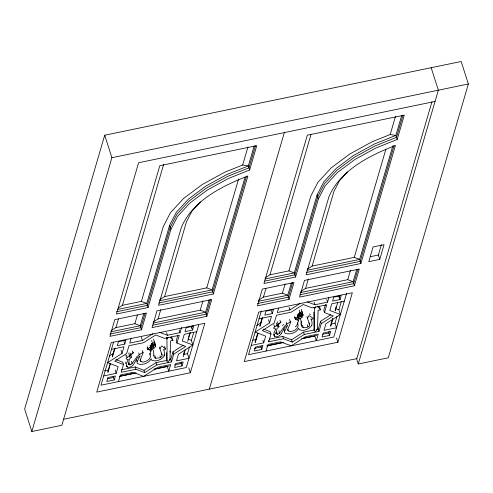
<?xml version="1.0" encoding="UTF-8"?>
<svg xmlns="http://www.w3.org/2000/svg" width="493" height="493" viewBox="0 0 493 493"><rect width="100%" height="100%" fill="white"/><g stroke="black" fill="none" stroke-linecap="round" stroke-linejoin="round"><path stroke-width="0.74" d="M150.18 345.014L150.735 346.745L148.504 348.255A6.089 2.403 -17.7 0 0 147.814 349.395C147.623 350.554 149.379 348.243 148.763 349.401A1.417 0.561 -17.7 0 0 148.732 349.697C150.18 350.486 151.314 348.243 152.787 348.705A1.399 0.555 -17.7 0 0 153.631 348.514C155.597 347.879 155.862 345.186 154.882 343.609M302.227 312.519C303.3 314.183 303.374 317.27 301.155 318.01A1.399 0.555 -17.7 0 1 300.317 318.201C298.844 317.732 297.71 319.982 296.256 319.187A1.417 0.561 -17.7 0 1 296.287 318.891C296.903 317.732 295.153 320.049 295.344 318.891A6.089 2.403 -17.7 0 1 296.034 317.751L298.265 316.241L297.71 314.503M308.969 322.675L309.524 324.406A5.596 2.206 -17.7 0 1 308.901 326.317L307.034 327.321L303.3 327.74A16.916 6.68 -17.7 0 1 301.303 324.776L301.198 320.974L300.268 318.589L299.245 318.681L297.655 323.229C299.843 328.055 294.013 331.487 289.841 331.616L287.456 330.131L290.944 321.596L286.815 324.147L284.64 326.089L279.321 333.391L277.485 334.346L275.963 333.656A4.419 1.744 -17.7 0 1 276.055 332.948L276.967 328.548L279.223 326.557L277.171 326.6L276.826 326.033L281.028 322.034L274.022 327.42A3.827 1.51 -17.7 0 0 273.744 328.202L274.225 328.745L275.803 328.856L274.046 332.849L273.954 335.258C274.589 337.723 277.59 336.799 279.087 335.862A8.671 3.426 -17.7 0 0 281.201 333.755M154.938 344.681L153.724 345.735L153.717 347.22L152.929 347.22C153.539 341.859 149.046 352.785 150.735 346.745M168.014 362.182L169.993 359.144L170.584 340.842L172.963 340.349L172.427 338.679M125.69 363.452L125.777 362.004M149.755 354.911L149.86 353.29M297.384 322.786L297.279 324.4L296.41 325.99L295.295 326.841M298.265 316.241C296.576 322.28 301.063 311.348 300.459 316.716L301.241 316.709L301.34 316.167L300.779 314.442M161.445 353.179L161.994 354.917A5.596 2.206 -17.7 0 1 161.377 356.827L159.51 357.826L155.77 358.251A16.916 6.68 -17.7 0 1 153.773 355.287L153.668 351.478L152.738 349.093L151.715 349.186L150.131 353.734C152.312 358.565 146.489 361.998 142.317 362.127L139.932 360.636L143.414 352.107L139.285 354.652L137.109 356.593L131.797 363.902L129.955 364.851L128.439 364.161A4.419 1.744 -17.7 0 1 128.531 363.452L129.443 359.052L131.699 357.068L129.641 357.111L129.295 356.538L133.498 352.538L126.498 357.93A3.827 1.51 -17.7 0 0 126.214 358.713L126.695 359.255L128.272 359.366L126.516 363.359L126.43 365.763C127.065 368.228 130.06 367.31 131.557 366.373A8.671 3.426 -17.7 0 0 133.677 364.265L137.356 357.936L140.123 355.823L137.159 361.776L137.029 362.83L137.529 363.686C142.15 365.67 148.941 363.31 151.178 358.775L151.616 360.173C155.924 362.158 161.735 359.748 164.268 355.903A51.938 20.509 -17.7 0 0 163.417 349.475L164.514 349.79L165.506 349.284L164.588 346.376M281.213 333.755L284.88 327.432L287.653 325.318L284.683 331.265L284.56 332.325L285.059 333.176C289.674 335.16 296.466 332.806 298.703 328.264L299.146 329.669C303.454 331.653 309.259 329.238 311.792 325.392M149.644 350.24L149.897 349.056L150.636 351.373M297.045 320.321L297.297 319.144M301.149 315.594L302.4 314.195L302.961 314.836M356.427 358.189L358.275 363.994L388.287 357.789L468.35 83.989L461.177 61.496L104.713 135.211L24.65 409.011L31.823 431.504L61.828 425.299L138.607 162.739L435.054 101.435M31.823 431.504L111.886 157.705L104.713 135.211M111.048 330.717L115.917 327.617L118.431 319.008M118.178 308.02L122.443 305.309L163.645 164.409M113.563 342.204L100.997 385.187L186.268 367.556L198.685 325.084M107.764 371.845L110.136 363.735M112.293 356.359L114.666 348.249M107.949 372.425L110.537 363.575M112.478 356.938L115.066 348.095M114.259 379.955L115.417 375.999L107.942 377.546L106.784 381.496L114.259 379.955L113.205 376.658M103.703 375.925L116.188 373.343L118.147 366.65L107.591 362.626L122.011 353.438L123.971 346.745L111.48 349.327M124.747 344.089L125.9 340.139L118.431 341.68L117.272 345.636L124.747 344.089L123.903 341.452M115.917 327.617L134.885 323.691L137.399 315.089M122.443 305.309L141.405 301.383L163.257 226.663L170.442 212.699L183.747 198.328L202.259 184.511L224.722 172.211L242.667 165.026L248.343 165.925L249.643 169.993L228.333 178.528L207.337 190.027L190.033 202.937L177.597 216.378L170.88 229.424L148.048 307.496L116.434 314.035L159.812 165.703L256.761 145.651L249.643 169.993M118.499 381.57L120.428 374.963L133.073 372.344L143.629 376.375L158.05 367.18L170.695 364.567L168.76 371.174L167.293 366.564L153.982 369.312M115.978 359.625L122.751 362.207L123.484 364.518L121.204 372.307L135.926 369.263L144.726 372.616L156.749 364.956L171.472 361.911L173.746 354.122L173.012 351.817L183.137 345.365M131.052 338.648L129.764 343.054L142.403 340.441L153.064 333.644M143.845 313.363L140.228 325.731L141.528 329.799L109.914 336.337L114.807 319.612L146.421 313.073L141.528 329.799M254.166 146.008L248.343 165.925L227.039 174.454L206.043 185.953L188.733 198.864L176.297 212.304L169.58 225.356L146.754 303.423L148.048 307.496M145.102 313.123L140.85 327.666L109.988 334.051M153.81 321.615L158.068 318.897L160.792 309.579M159.726 299.695L164.588 296.595L186.44 221.868L191.906 211.244L200.515 201.951M173.012 351.817L170.732 359.607L169.265 359.908M177.683 335.838L176.235 340.799L176.969 343.103L185.769 346.462L173.746 354.122M176.969 343.103L179.249 335.314L164.526 338.358L155.726 335L143.709 342.666L128.987 345.71L126.707 353.499L114.684 361.159L123.484 364.518M159.64 332.319L167.38 335.277L180.025 332.658L181.529 327.518M183.649 354.073L184.296 351.86M188.609 337.113L189.904 332.689M181.677 362.028L181.251 363.501L174.479 364.9M183.186 356.864L185.343 349.494M187.716 341.384L190.304 332.535M191.598 328.11L192.245 325.898M182.028 365.942L183.18 361.985L175.711 363.532L174.553 367.482L182.028 365.942L181.06 362.922M192.51 330.076L193.669 326.126L186.194 327.666L185.041 331.623L192.51 330.076L191.463 326.779M193.767 332.251L191.389 340.38L192.862 344.995L178.441 354.184L176.488 360.876L188.973 358.294L187.5 353.678L189.448 347.029M158.068 318.897L200.22 310.183L202.943 300.859M164.588 296.595L206.74 287.875L238.6 178.928M242.667 165.026L247.948 146.957M209.18 299.855L205.563 312.217L206.863 316.29L152.066 327.623L156.959 310.892L211.756 299.559L206.863 316.29M245.083 177.073L212.082 289.915L213.383 293.982L158.586 305.315L181.418 227.248C192.923 200.448 222.133 186.034 247.893 175.983L213.383 293.982M210.437 299.608L206.179 314.158L152.885 325.177M246.562 176.063L212.705 291.85L158.66 303.029M255.429 145.737L248.959 167.86L227.655 176.389L206.659 187.895L189.355 200.805L176.919 214.245L170.202 227.291L147.37 305.364L116.508 311.742M190.347 372.751L204.817 323.272L111.202 342.629L96.733 392.114L190.347 372.751L188.77 367.803M209.322 389.131L284.449 132.21M258.579 300.206L263.447 297.106L265.961 288.504M265.709 277.516L269.967 274.798L310.954 134.638M261.302 310.984L248.521 354.683L333.792 337.046L346.597 293.249M255.078 342.074L257.666 333.225M259.817 325.855L262.19 317.738M255.263 342.653L258.067 333.071M260.002 326.434L262.59 317.584M261.783 349.445L262.942 345.488L255.473 347.035L254.314 350.991L261.783 349.445L260.945 346.807M251.233 345.42L263.718 342.838L265.672 336.146L255.121 332.122L269.542 322.927L271.495 316.235L259.01 318.817M272.272 313.585L273.43 309.629L265.955 311.175L264.803 315.126L272.272 313.585L271.433 310.947M263.447 297.106L282.415 293.181L285.139 283.863M269.967 274.798L288.935 270.879L310.787 196.152L317.973 182.194L331.278 167.817L349.79 154.007L372.252 141.701L390.191 134.521L395.867 135.415L397.167 139.488L375.863 148.017L354.868 159.516L337.557 172.427L325.121 185.867L318.404 198.919L295.578 276.986L263.965 283.524L307.342 135.193L404.285 115.146L397.167 139.488M266.023 351.059L267.958 344.453L280.603 341.84L291.16 345.864L305.58 336.676L318.219 334.057L316.29 340.669L314.817 336.053L302.252 338.654M330.661 314.854L320.542 321.307L321.276 323.611L318.996 331.407L304.273 334.451L292.257 342.111L283.457 338.753L268.734 341.797L271.014 334.007L270.275 331.703L263.509 329.121M278.576 308.143L277.288 312.544L289.933 309.931L299.966 303.54M291.375 282.859L287.758 295.221L289.052 299.294L257.445 305.833L262.331 289.101L293.945 282.563L289.052 299.294M401.696 115.498L395.867 135.415L374.563 143.944L353.567 155.449L336.263 168.359L323.827 181.794L317.11 194.846L294.278 272.919L295.578 276.986M292.626 282.612L288.374 297.162L257.512 303.54M300.73 291.492L305.592 288.393L308.322 279.069M307.25 269.184L312.118 266.084L333.971 191.358L339.437 180.74L347.534 171.989M318.996 331.407L318.262 329.096L320.542 321.307M325.417 304.625L323.759 310.288L324.499 312.599L333.299 315.951L321.276 323.611M324.499 312.599L326.773 304.803L312.051 307.848L303.257 304.495L291.234 312.155L276.511 315.2L274.231 322.989L262.214 330.655L271.014 334.007M307.17 301.815L314.91 304.766L327.549 302.154L328.837 297.747M330.532 325.774L332.689 318.404M335.061 310.294L336.134 306.603M329.207 331.518L328.776 332.991L322.755 334.236M330.717 326.36L332.874 318.983M335.246 310.873L337.613 302.764M339.122 297.599L339.769 295.393M329.552 335.431L330.711 331.475L323.235 333.021L322.083 336.978L329.552 335.431L328.504 332.134M340.041 299.571L341.193 295.615L333.724 297.162L332.565 301.112L340.041 299.571L338.987 296.275M341.298 301.747L338.919 309.869L340.392 314.485L325.972 323.679L324.012 330.365L336.503 327.783L335.03 323.174L336.972 316.518M305.592 288.393L347.744 279.673L350.474 270.355M312.118 266.084L354.27 257.371L385.914 149.157M390.191 134.521L395.472 116.453M356.704 269.344L353.093 281.713L354.387 285.78L299.59 297.113L304.483 280.388L359.28 269.055L354.387 285.78M392.829 145.823L359.613 259.404L360.913 263.478L306.116 274.811L328.942 196.738C340.447 169.943 369.664 155.529 395.417 145.472L360.913 263.478M357.961 269.104L353.709 283.648L299.664 294.826M394.092 145.552L360.229 261.345L306.184 272.518M402.96 115.226L396.489 137.356L375.185 145.885L354.184 157.384L336.879 170.295L324.443 183.735L317.726 196.787L294.9 274.854L264.79 281.084M337.871 342.247L352.341 292.762L258.726 312.124L244.257 361.603L337.871 342.247L336.522 338.001M379.746 259.404L384.047 244.688L373.09 246.956L368.789 261.666L379.746 259.404L378.359 255.041L381.366 244.744M431.979 101.7L356.852 358.621L63.301 419.327M358.275 363.994L438.339 90.194L431.172 67.701M151.271 348.04L150.735 345.451L151.474 347.762M298.795 317.529L298.265 314.941L299.004 317.252M301.241 316.709L300.705 314.922M161.994 354.917L159.948 348.785L160.373 347.898L161.538 346.08L162.043 346.061L165.328 348.693M309.524 324.406L307.478 318.275L309.068 315.575L312.291 317.634L313.03 318.774L312.038 319.285L310.935 318.971M315.545 331.678L317.517 328.634L318.108 310.331L320.487 309.838L319.747 307.527L318.835 306.473M282.594 325.663L283.463 324.406M167.207 361.874L166.93 338.962L168.353 337.274M314.737 331.364L314.46 308.452L315.884 306.763M154.426 341.914L154.747 342.419A8.917 3.519 -17.7 0 1 154.266 344.367L152.83 345.778A8.923 3.525 -17.7 0 0 152.713 343.411L154.426 341.914L153.545 339.159M301.95 311.403L302.271 311.909A8.917 3.519 -17.7 0 1 301.796 313.856L300.36 315.274A8.923 3.525 -17.7 0 0 300.237 312.901L301.95 311.403L301.291 309.339M109.255 356.014L113.643 353.216M121.204 369.849L135.193 366.958L143.993 370.311L156.01 362.651L167.053 360.365M256.785 325.509L261.173 322.712M269.468 339.19L282.717 336.448L291.517 339.806L303.54 332.14L314.583 329.86M151.98 346.166L151.333 343.775M299.504 315.662L298.974 313.912M111.886 157.705L468.35 83.989M370.323 256.705L378.359 255.041M117.396 309.493L146.754 303.423L141.405 301.383M159.541 300.779L212.082 289.915L206.74 287.875M264.926 278.989L294.278 272.919L288.935 270.879M307.071 270.269L359.613 259.404L354.27 257.371M110.876 331.801L140.228 325.731L134.885 323.691M153.021 323.088L205.563 312.217L200.22 310.183M258.4 301.291L287.758 295.221L282.415 293.181M300.545 292.577L353.093 281.713L347.744 279.673M196.75 331.697L184.265 334.279L182.305 340.965L192.862 344.995M344.28 301.186L331.789 303.768L329.835 310.461L340.392 314.485M104.436 370.859L108.842 369.947M183.827 354.436L187.5 353.678M252.699 340.195L256.372 339.437M331.358 323.932L335.03 323.174M316.789 329.404L318.262 329.096M107.517 378.747L113.532 377.502M119.552 376.258L135.353 372.991M154.161 369.103L169.21 365.991M254.289 348.397L261.814 346.844M267.083 345.753L283.635 342.327M301.691 338.592L316.74 335.48M119.244 376.498L136.247 372.979M266.768 345.987L283.771 342.475M154.95 344.675L155.437 345.34M335.4 308.532L338.919 309.869M187.876 339.036L191.389 340.38M309.376 313.912L310.35 314.577M317.289 306.165L320.487 309.838M171.305 336.984L172.248 338.118M170.214 337.2L172.963 340.349M317.11 194.846L318.404 198.919M326.711 299.516L327.549 302.154M314.066 302.129L314.91 304.766M314.103 307.336L314.46 308.452M306.923 316.537L307.478 318.275M307.299 324.684L308.039 327.001M302.252 312.778L302.973 315.138M302.061 312.457L302.616 314.195M302.006 313.049L302.77 315.261M301.722 313.277L302.092 314.435M300.884 314.072L301.248 315.23M300.903 314.762L301.34 316.167M299.159 310.005L300.034 312.759M300.724 314.756L301.272 316.494M300.533 315.058L301.087 316.789M299.479 312.519L300.44 315.44M300.502 315.699L300.872 316.857M299.67 313.548L300.268 315.323M300.434 315.711L300.798 316.87M299.51 313.566L300.064 315.298M299.078 313.08L299.818 315.397M299.041 313.844L299.596 315.575M302.56 325.429L303.3 327.74M298.481 313.653L299.22 315.97M300.97 321.498L301.34 322.656M298.234 315.045L298.974 317.356M300.909 323.624L301.272 324.782M303.54 332.14L304.273 334.451M297.581 314.941L298.394 317.751M297.618 316.679L297.988 317.837M297.458 316.635L297.827 317.788M297.606 319.131L298.16 320.863M295.233 317.997L295.603 319.156M294.604 316.58L295.498 319.211M294.734 317.393L295.393 319.261M289.089 307.293L289.933 309.931M289.52 319.452L290.26 321.763M286.26 322.41L286.815 324.147M291.517 339.806L292.257 342.111M287.887 329.336L288.442 331.074M283.943 328.954L284.683 331.265M279.962 320.395L280.517 322.132M282.717 336.448L283.457 338.753M278.286 324.61L278.841 326.341M277.312 321.793L278.052 324.104M276.419 323.112L276.974 324.85M278.896 330.785L279.636 333.102M276.746 332.029L277.485 334.346M273.868 324.554L274.607 326.865M275.797 332.8L276.166 333.952M274.17 334.784L274.724 336.516M273.898 334.334L274.453 336.072M268.488 319.63L269.542 322.927M268.365 340.645L268.734 341.797M262.88 340.201L263.718 342.838M169.58 225.356L170.88 229.424M179.181 330.02L180.025 332.658M166.542 332.639L167.38 335.277M166.4 337.286L166.93 338.962M169.851 351.096L170.221 352.248M170.368 358.454L171.472 361.911M163.898 354.744L164.268 355.903M159.393 347.047L159.948 348.785M159.96 355.773L160.508 357.505M154.728 343.282L155.443 345.648M154.531 342.968L155.085 344.699M155.055 345.192L155.424 346.345M154.482 343.559L154.851 344.712M154.192 343.781L154.562 344.94M153.354 344.576L153.724 345.735M153.255 344.946L153.81 346.671M151.628 340.509L152.51 343.264M153.194 345.266L153.73 347.164M153.163 345.482L153.717 347.22M153.009 345.562L153.557 347.3M152.54 344.786L152.916 345.944M152.171 343.713L153.341 347.368M152.14 344.059L153.163 347.362M151.986 344.071L152.941 346.893M152.559 346.061L152.929 347.22M151.554 343.59L152.294 345.901M155.03 355.934L155.77 358.251M151.135 344.743L151.69 346.474M150.704 345.55L151.443 347.867M156.01 362.651L156.749 364.956M150.057 345.445L150.605 347.183M150.316 346.524L150.864 348.255M150.094 347.189L150.464 348.348M147.524 347.929L148.079 349.66M147.419 347.984L147.974 349.716M147.259 347.664L147.814 349.401M147.204 347.898L147.863 349.771M141.355 337.144L142.403 340.441M142.181 350.535L142.736 352.273M138.736 352.92L139.285 354.652M143.993 370.311L144.726 372.616M140.363 359.847L140.918 361.579M136.419 359.459L137.159 361.776M132.438 350.905L132.993 352.637M135.193 366.958L135.926 369.263M130.577 354.541L131.311 356.852M129.973 352.877L130.528 354.615M128.704 353.043L129.443 355.361M131.372 361.295L132.106 363.606M129.215 362.54L129.955 364.851M126.344 355.065L127.077 357.376M128.272 363.304L128.636 364.463M126.639 365.288L127.194 367.026M126.553 365.424L126.923 366.582M120.964 350.141L122.011 353.438M115.14 370.046L116.188 373.343M313.794 312.248L314.016 330.581M166.387 352.686L166.492 361.086M302.221 325.257A16.916 6.68 -17.7 0 1 301.932 325.066M301.661 324.862A16.916 6.68 -17.7 0 1 301.42 324.64M310.941 318.971A51.938 20.509 -17.7 0 1 311.786 325.392M154.136 355.367A16.916 6.68 -17.7 0 1 153.896 355.151M125.579 355.891A3.827 1.51 -17.7 0 1 125.758 355.613M147.561 346.178A6.089 2.403 -17.7 0 1 147.764 345.944"/></g></svg>
